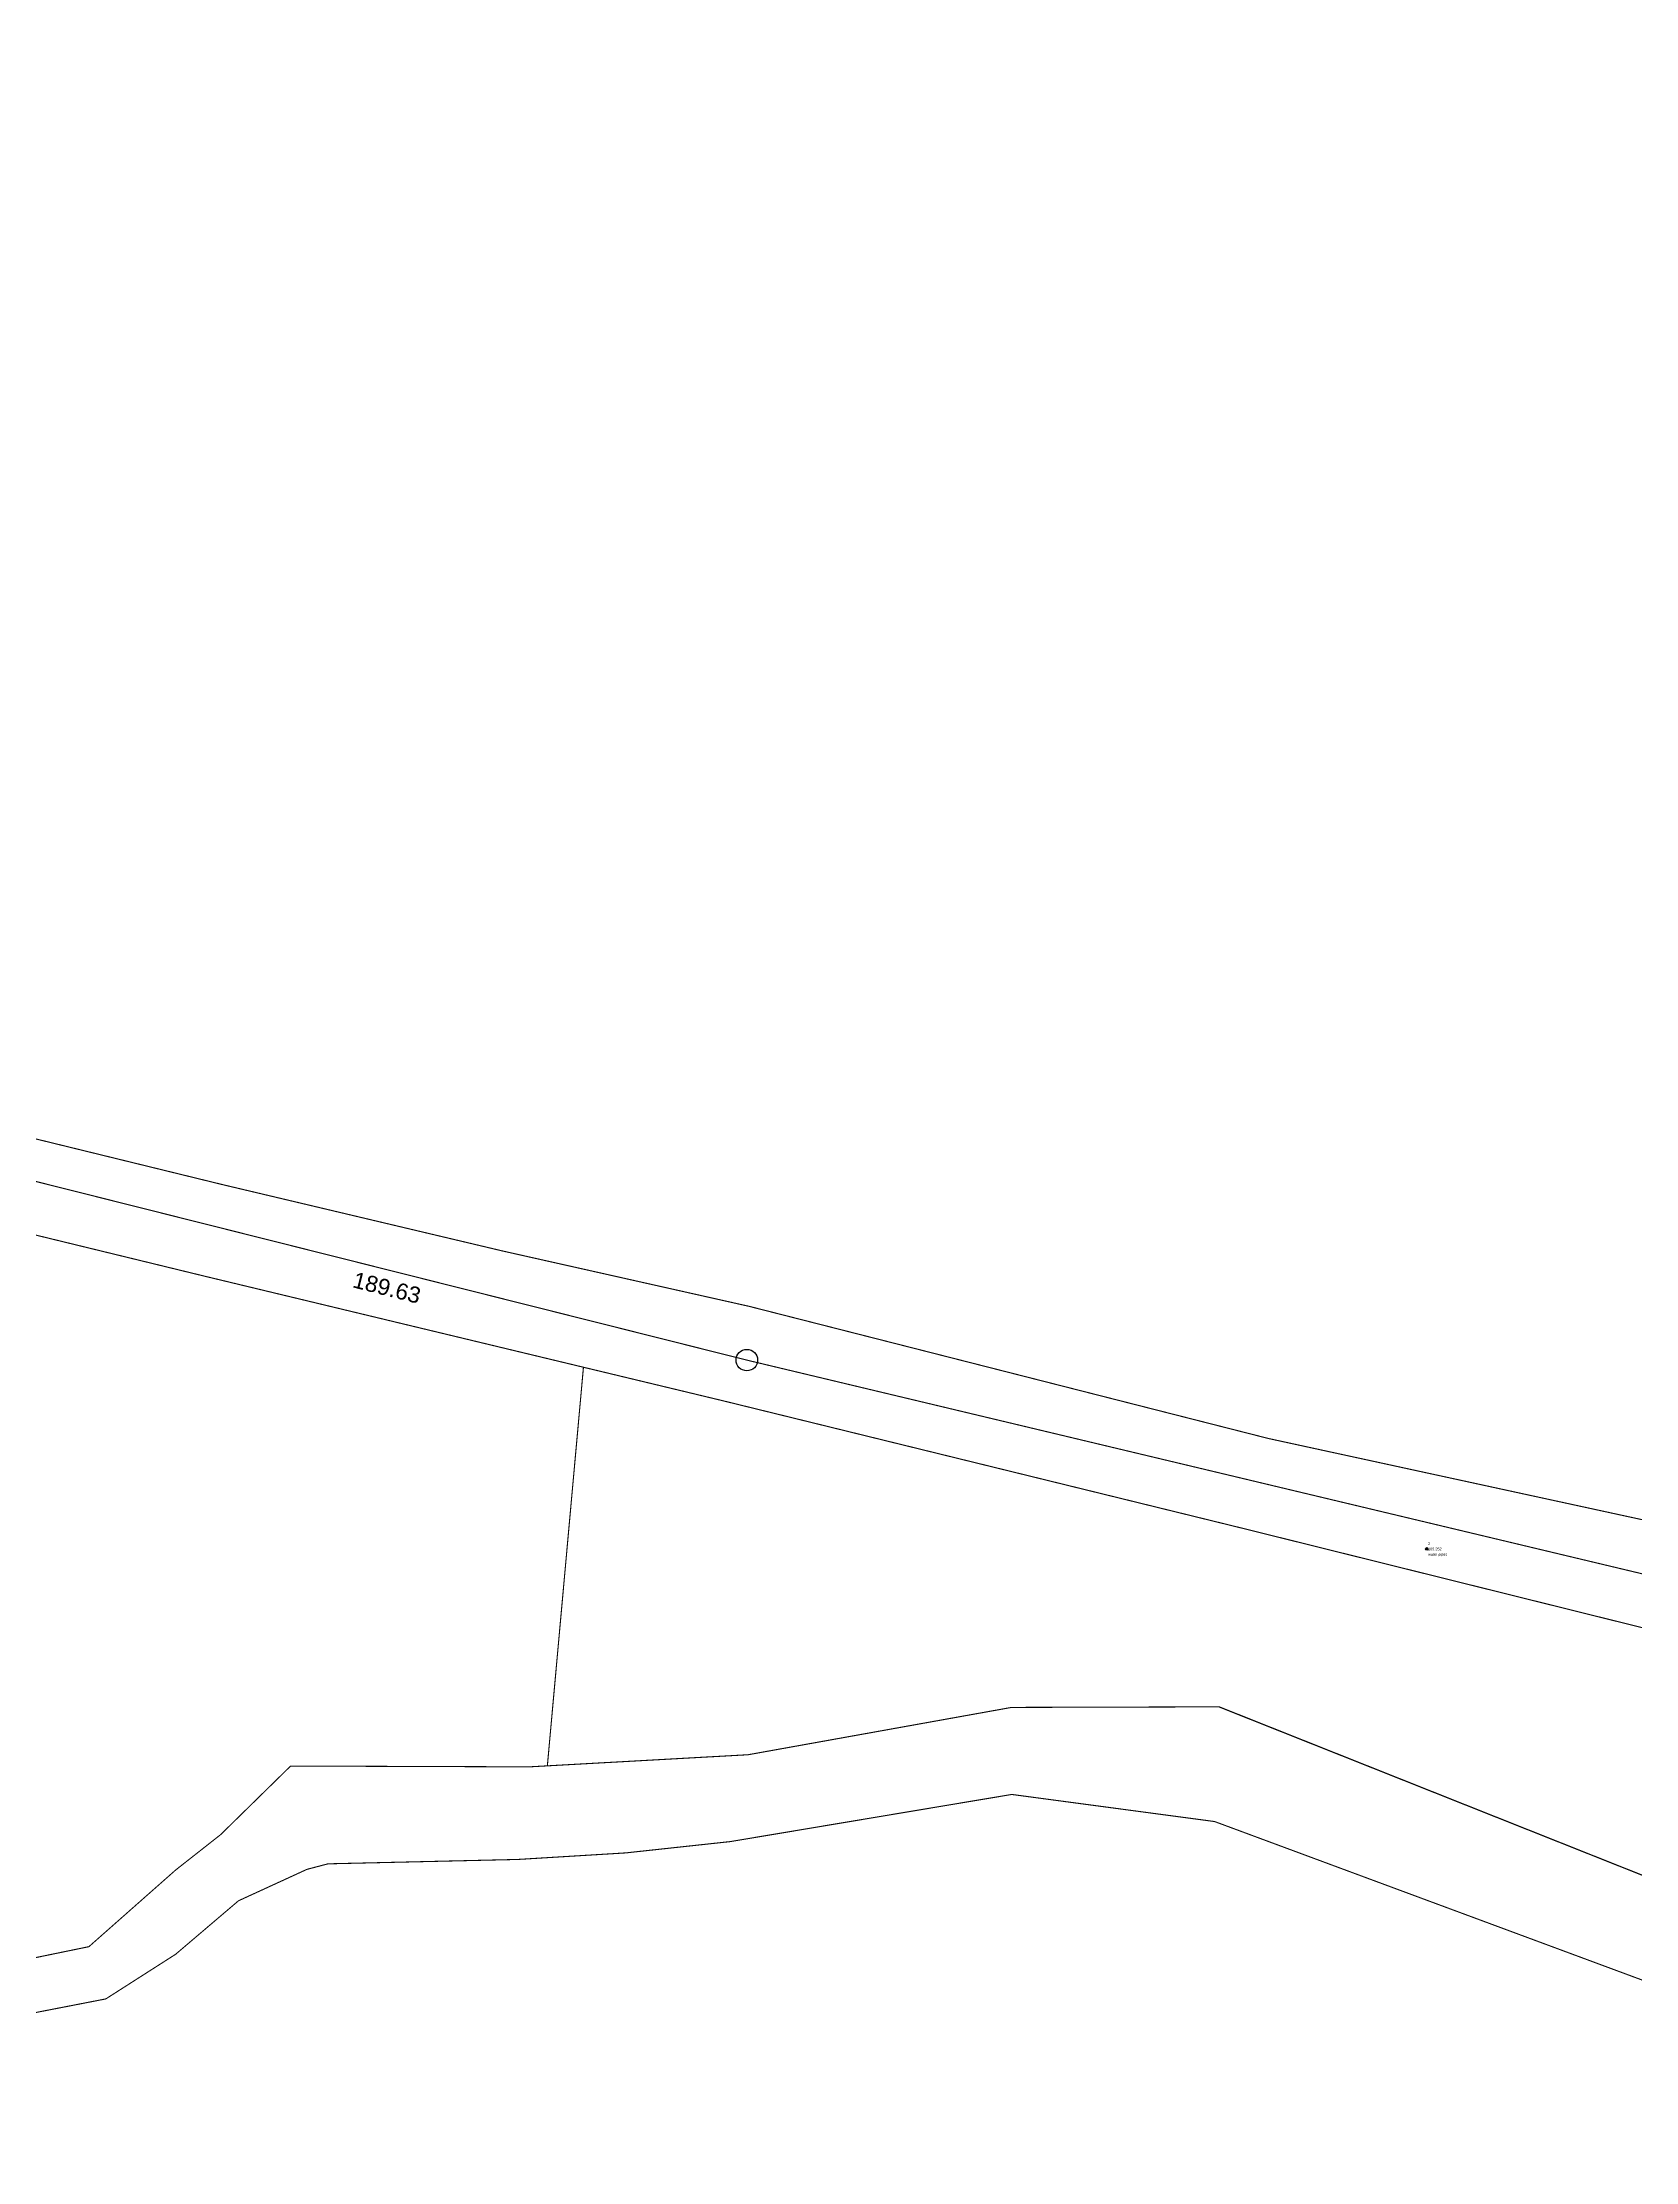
# Model space of a CAD drawing. Header units: inches. Extents: x 155808 to 157349, y 191551 to 192157.
# Drawn here: x 156656.5 to 156953.6, y 191566.6 to 191961.7 of the extents above; entities that cross this region are included whole.
import ezdxf

# ---------------------------------------------------------------- set-up
doc = ezdxf.new("R2010")
doc.units = ezdxf.units.IN
doc.header["$MEASUREMENT"] = 0
doc.header["$PDMODE"] = 32
doc.header["$PDSIZE"] = 0.5
doc.linetypes.add('DASHED_LINE', pattern=[0.75, 0.5, -0.25])
doc.layers.add('Points', color=7, linetype='Continuous')
doc.styles.get("Standard").update_dxf_attribs({"font": 'arial.ttf'})
doc.dimstyles.new('1-250', dxfattribs={"dimtxt": 3, "dimasz": 0.18, "dimexe": 0.18, "dimexo": 0.0625, "dimgap": 0.09, "dimtad": 0, "dimzin": 0, "dimdsep": 46, "dimtxsty": 'Standard', "dimcen": 0.09, "dimse1": 1, "dimse2": 1, "dimsd1": 1, "dimsd2": 1, "dimadec": 0, "dimazin": 0, "dimtfac": 1, "dimtix": 1, "dimtmove": 2, "dimatfit": 3, "dimfxl": 1, "dimtolj": 1, "dimtzin": 0, "dimarcsym": 0})

# ---------------------------------------------------------------- blocks, each defined once
blk = doc.blocks.new('*D143')
at = {"layer": 'DEFPOINTS', "color": 0, "transparency": 16777216}
for p in [(156787.83, 191716.01), (156786.89, 191712.08), (157060.95, 191650.83)]:
    blk.add_point(p, dxfattribs=at)
at = {"color": 0, "transparency": 16777216, "insert": (157000.13, 191661.19), "char_height": 3, "attachment_point": 5, "rotation": 346.5785}
blk.add_mtext('\\A1;280.78', dxfattribs=at)
blk = doc.blocks.new('*D144')
at = {"layer": 'DEFPOINTS', "color": 0, "transparency": 16777216}
for p in [(156603.92, 191762.21), (156603.12, 191759.03), (156787.83, 191716.01)]:
    blk.add_point(p, dxfattribs=at)
at = {"color": 0, "transparency": 16777216, "insert": (156720.71, 191729.49), "char_height": 3, "attachment_point": 5, "rotation": 345.8973}
blk.add_mtext('\\A1;189.63', dxfattribs=at)
blk = doc.blocks.new('POINTNAMEBLOCK')
blk.add_point((0, 0))
for tag, p, height in [('POINT_NUMBER', (0, 0), 5), ('ELEVATION', (0, -1), 0.5), ('FEATURE_CODE', (0, -2), 0.5)]:
    blk.add_attdef(tag, p, '', height=height)

msp = doc.modelspace()

# ---------------------------------------------------------------- linework, layer by layer
at = {"color": 1}
msp.add_line((156875.945, 191651.356), (157043.359, 191584.747), dxfattribs=at)
at = {"color": 1, "linetype": 'DASHED_LINE', "ltscale": 10, "const_width": 0.2}
msp.add_lwpolyline([(155870.321, 191845.207), (155870.602, 191849.517), (156090.144, 191826.73), (156290.235, 191809.843), (156299.228, 191831.759), (156442.51, 191805.592), (156603.919, 191762.211), (156787.83, 191716.007), (157060.946, 191650.833), (157110.064, 191641.226), (157110.594, 191702.812), (157110.594, 191702.812), (157118.165, 191798.599), (157127.629, 191961.606)], dxfattribs=at)
at = {"color": 3, "const_width": 0.2}
for points in [[(157114.785, 191650.338), (157037.424, 191666.396), (156982.493, 191680.238), (156885.134, 191701.385), (156788.255, 191726.034), (156742.329, 191736.344), (156690.067, 191748.726), (156593.186, 191772.434), (156494.996, 191796.578), (156443.587, 191806.85), (156395.481, 191815.301), (156296.374, 191829.607), (156195.273, 191846.216), (156139.738, 191851.552), (156095.688, 191855.457), (156039.419, 191861.597), (155985.776, 191867.634), (155874.86, 191891.574), (155861.018, 191892.741), (155845.868, 191896.693)], [(157052.077, 191642.668), (156978.233, 191660.294), (156880.634, 191684.562), (156783.633, 191708.364), (156686.76, 191731.643), (156640.944, 191742.798), (156587.907, 191754.899), (156542.638, 191765.954), (156490.742, 191777.663)], [(156757.361, 191714.677), (156750.63, 191640.344)]]:
    msp.add_lwpolyline(points, dxfattribs=at)
at = {"color": 2, "const_width": 0.2}
for points in [[(155870.321, 191845.207), (155870.602, 191849.517), (155882.264, 191848.307), (155904.395, 191846.01), (155918.352, 191844.561), (156052.153, 191830.673), (156090.144, 191826.73), (156290.235, 191809.843), (156299.228, 191831.759), (156442.51, 191805.592), (156603.919, 191762.211), (156787.83, 191716.007), (157047.29, 191654.092), (157044.018, 191639.451)], [(156651.347, 191603.804), (156665.135, 191606.64), (156681.318, 191620.937), (156689.698, 191627.528), (156702.747, 191640.318), (156747.266, 191640.168), (156788.083, 191642.428), (156837.197, 191651.251), (156875.945, 191651.356), (156959.652, 191618.052), (157043.359, 191584.747), (157046.543, 191566.715), (156960.526, 191598.292), (156875.068, 191629.969), (156837.244, 191635.021), (156784.78, 191626.236), (156765.234, 191624.122), (156745.13, 191622.902), (156709.715, 191622.084), (156705.778, 191621.047), (156693.028, 191615.194), (156681.31, 191605.225), (156668.284, 191596.896), (156652.058, 191593.745)]]:
    msp.add_lwpolyline(points, dxfattribs=at)
at = {"color": 2}
msp.add_circle((156787.83, 191716.007), 2, dxfattribs=at)

# ---------------------------------------------------------------- block references
at = {"layer": 'Points'}
ref = msp.add_blockref('POINTNAMEBLOCK', (156914.623, 191680.795, 105.252), dxfattribs=at)
ref.add_attrib('POINT_NUMBER', '2', (156914.873, 191681.545, 105.252), dxfattribs={"height": 0.5})
ref.add_attrib('ELEVATION', '105.252', (156914.873, 191680.545, 105.252), dxfattribs={"height": 0.5})
ref.add_attrib('FEATURE_CODE', 'water pipes', (156914.873, 191679.545, 105.252), dxfattribs={"height": 0.5})

# ---------------------------------------------------------------- dimensions: what is measured, and where the dimension line sits
at = {"color": 2}
for base, p1, p2, angle, picture, middle in [((156603.12, 191759.031), (156787.83, 191716.007), (156603.919, 191762.211), 165.89725, '*D144', (156720.714, 191729.487)), ((156786.893, 191712.079), (157060.946, 191650.833), (156787.83, 191716.007), 166.57849, '*D143', (157000.129, 191661.195))]:
    dim = msp.add_linear_dim(base=base, p1=p1, p2=p2, angle=angle, dimstyle='1-250', dxfattribs=at)
    dim.commit()
    dim.dimension.update_dxf_attribs({"geometry": picture, "text_midpoint": middle, "dimtype": 161})

doc.saveas('drawing.dxf')
